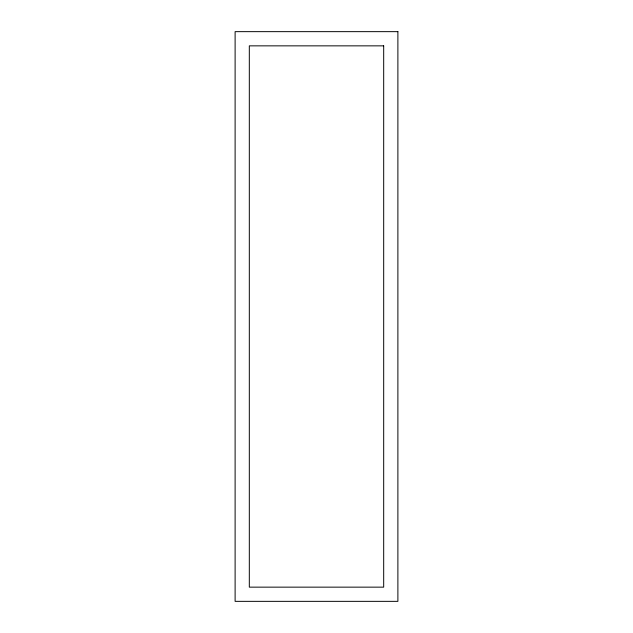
<?xml version="1.0" encoding="UTF-8"?>
<svg xmlns="http://www.w3.org/2000/svg" width="633" height="633" viewBox="0 0 633 633"><rect width="100%" height="100%" fill="white"/><g stroke="black" fill="none" stroke-linecap="round" stroke-linejoin="round"><path stroke-width="0.95" d="M397.888 31.65L235.112 31.65L235.112 601.35L397.888 601.35L397.888 31.65M383.685 45.853L249.315 45.853L249.315 587.147L383.685 587.147L383.685 45.853"/></g></svg>
